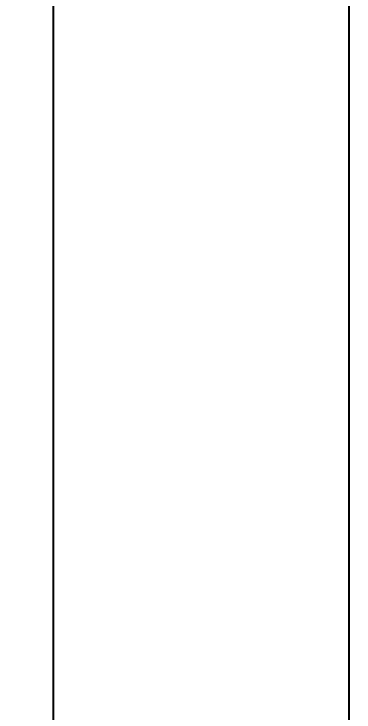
# Model space of a CAD drawing. Header units: millimetres. Extents: x -16130 to 36813, y -8099 to 27484.
# Drawn here: x 27212 to 27920, y 2356 to 3811 of the extents above; entities that cross this region are included whole.
import ezdxf

# ---------------------------------------------------------------- set-up
doc = ezdxf.new("R2010")
doc.units = ezdxf.units.MM
doc.header["$LTSCALE"] = 6
doc.header["$PDMODE"] = 99
doc.header["$PDSIZE"] = 1
doc.layers.add('08_DIM', color=3, linetype='Continuous', lineweight=13)
doc.styles.add('KSS_TXT', font='txt.shx', dxfattribs={"bigfont": 'extfont2.shx'})
doc.dimstyles.new('KSS_DIM', dxfattribs={"dimtxt": 3, "dimasz": 2.5, "dimexe": 1.25, "dimexo": 0.625, "dimtad": 1, "dimdsep": 46, "dimtxsty": 'KSS_TXT', "dimblk": 'OPEN30', "dimcen": 0, "dimazin": 2, "dimtfac": 0.75, "dimtmove": 0, "dimatfit": 3, "dimldrblk": 'OPEN30', "dimfxl": 1, "dimtolj": 1, "dimarcsym": 0})

# ---------------------------------------------------------------- blocks, each defined once
blk = doc.blocks.new('_Open30')
at = {"color": 0, "linetype": 'ByBlock', "lineweight": -2}
for p, q in [((-1, 0.268), (0, 0)), ((0, 0), (-1, -0.268)), ((0, 0), (-1, 0))]:
    blk.add_line(p, q, dxfattribs=at)
blk = doc.blocks.new('*D2430')
at = {"layer": '08_DIM', "color": 0, "lineweight": -2, "transparency": 16777216}
for p, q in [((28347.1, 8109.2), (27268.4, 8109.2)), ((27293.4, 8059.2), (27293.4, 1358.2)), ((27280.5, 1308.2), (27318.4, 1308.2))]:
    blk.add_line(p, q, dxfattribs=at)
at = {"layer": 'Defpoints', "color": 0, "transparency": 16777216}
for p in [(28359.6, 8109.2), (27268, 1308.2), (27293.4, 1308.2)]:
    blk.add_point(p, dxfattribs=at)
at = {"layer": '08_DIM', "color": 0, "lineweight": -2, "transparency": 16777216, "xscale": 50, "yscale": 50, "zscale": 50}
for p, rotation in [((27293.4, 8109.2), 90), ((27293.4, 1308.2), 270)]:
    blk.add_blockref('_Open30', p, dxfattribs=dict(at, rotation=rotation))
at = {"layer": '08_DIM', "color": 0, "transparency": 16777216, "insert": (27250.9, 4708.7), "char_height": 60, "attachment_point": 5, "rotation": 90, "style": 'KSS_TXT'}
blk.add_mtext('\\A1;6801', dxfattribs=at)
blk = doc.blocks.new('A$C036E680E_1_1')
at = {"color": 0}
blk.add_lwpolyline([(-695, 2592), (-700, 2592), (-700, -934), (-600, -934), (-600, 2592), (-610, 2592)], dxfattribs=at)

msp = doc.modelspace()

# ---------------------------------------------------------------- block references
msp.add_blockref('A$C036E680E_1_1', (28609.616, 2303.1782))

# ---------------------------------------------------------------- dimensions: what is measured, and where the dimension line sits
at = {"layer": '08_DIM', "color": 1}
dim = msp.add_linear_dim(base=(27293.37791, 1308.1782), p1=(28359.61627, 8109.1782), p2=(27267.95873, 1308.1782), angle=90, dimstyle='KSS_DIM', override={"dimscale": 20}, dxfattribs=at)
dim.commit()
dim.dimension.update_dxf_attribs({"geometry": '*D2430', "text_midpoint": (27250.87791, 4708.6782)})

doc.saveas('drawing.dxf')
